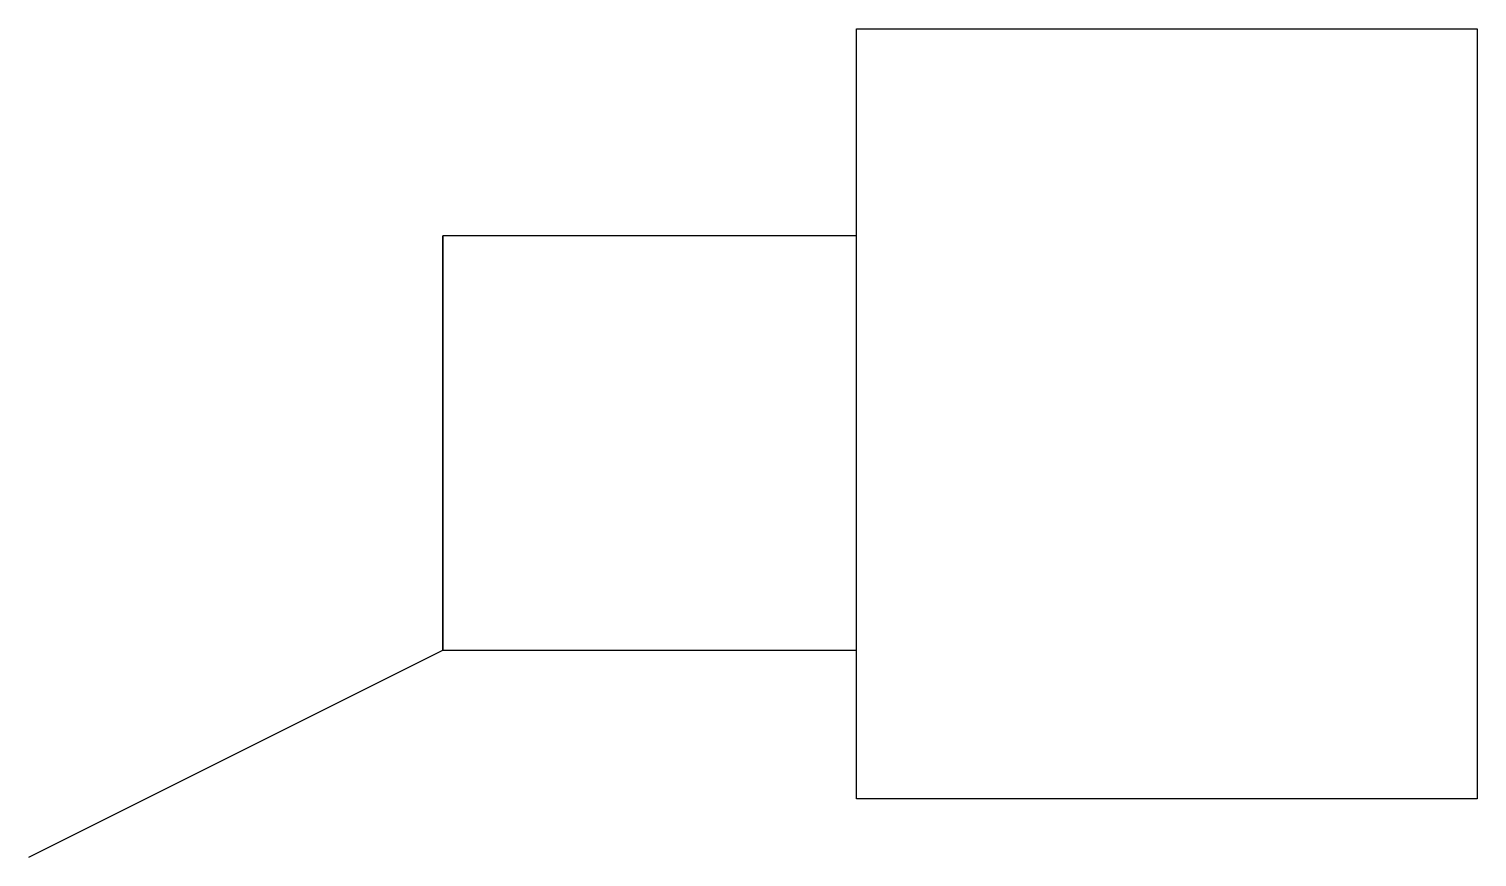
# Model space of a CAD drawing. Header units: millimetres. Extents: x 0 to 35, y 0 to 20.
import ezdxf

# ---------------------------------------------------------------- set-up
doc = ezdxf.new("R2010")
doc.units = ezdxf.units.MM

msp = doc.modelspace()

# ---------------------------------------------------------------- linework, layer by layer
for p, q in [((20, 15), (20, 20)), ((20, 20), (35, 20)), ((35, 20), (35, 1.404)), ((10, 5), (10, 15)), ((20, 15), (10, 15)), ((10, 15), (10, 5)), ((20, 5), (20, 15)), ((0, 0), (10, 5)), ((10, 5), (20, 5)), ((20, 1.404), (20, 5)), ((32, 1.404), (20, 1.404)), ((35, 1.404), (32, 1.404))]:
    msp.add_line(p, q)

doc.saveas('drawing.dxf')
